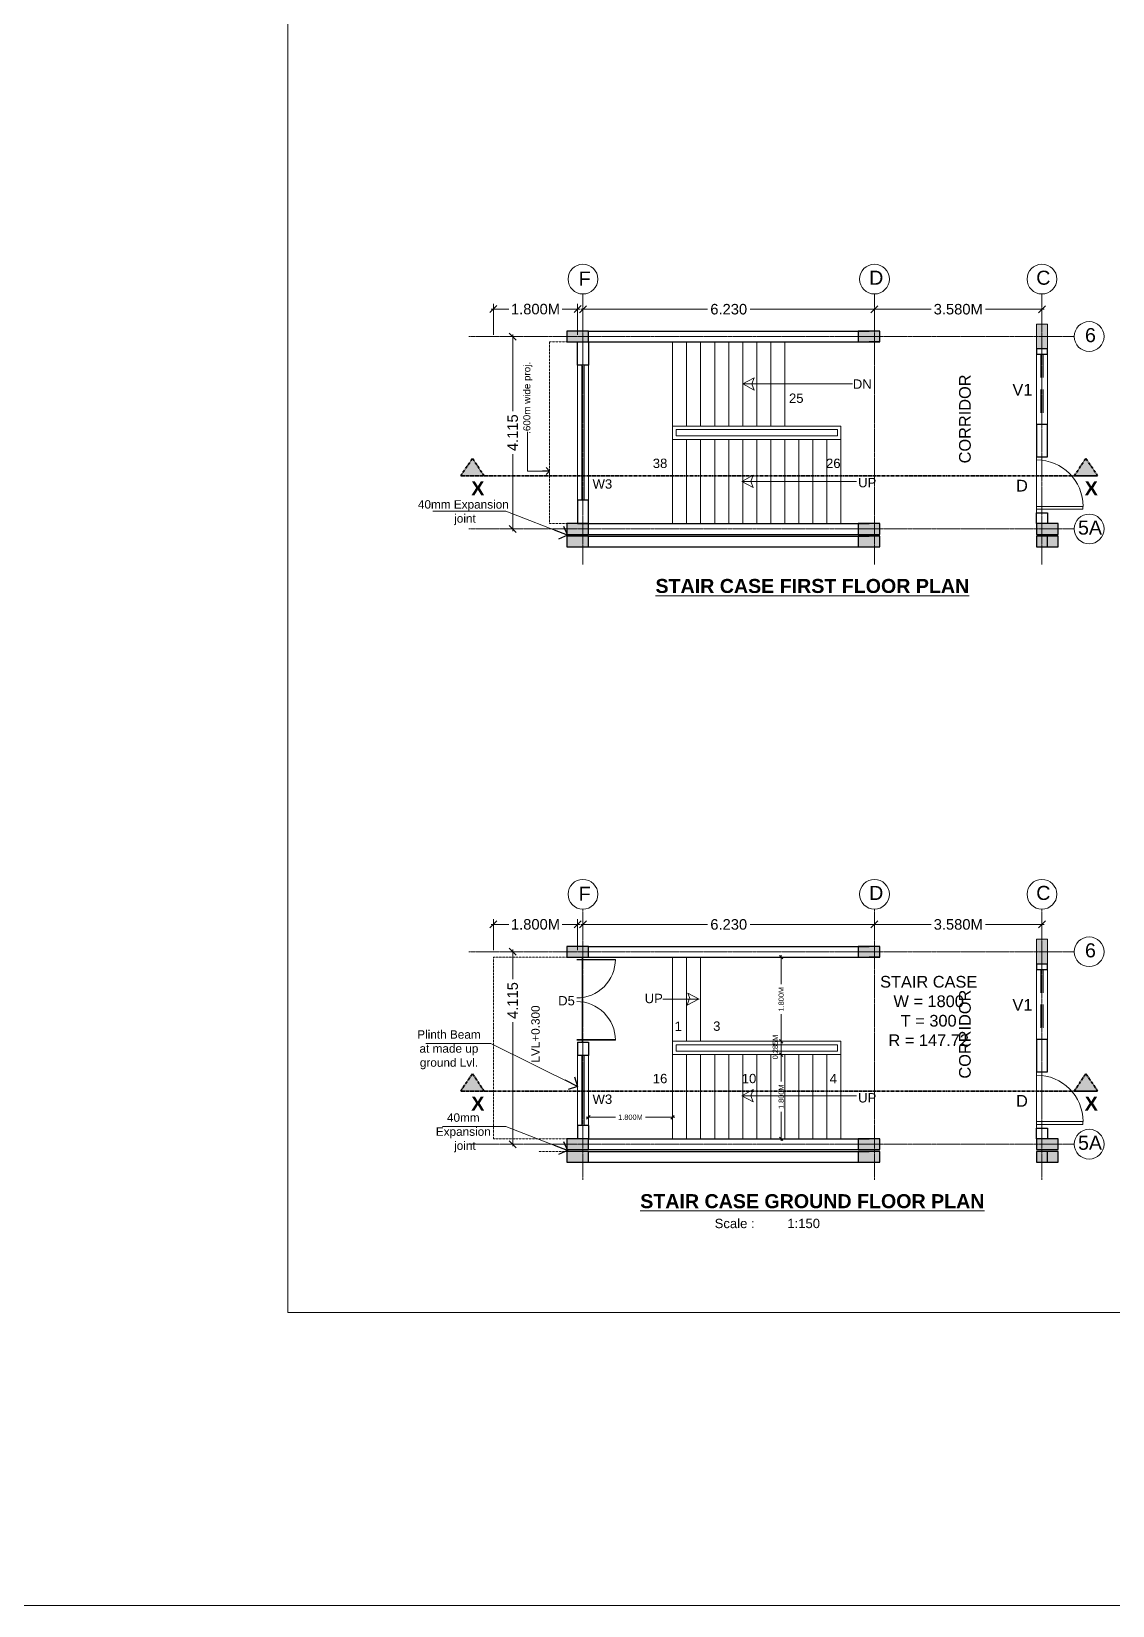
# Model space of a CAD drawing. Header units: metres. Extents: x 1545540 to 2027037, y 435419 to 693806.
# Drawn here: x 1632592 to 1655697, y 435419 to 469073 of the extents above; entities that cross this region are included whole.
import ezdxf

# ---------------------------------------------------------------- set-up
doc = ezdxf.new("R2010")
doc.units = ezdxf.units.M
doc.header["$LTSCALE"] = 1000
doc.header["$PDMODE"] = 35
doc.linetypes.add('CENTER', pattern=[2, 1.25, -0.25, 0.25, -0.25])
doc.linetypes.add('DASHED', pattern=[0.75, 0.5, -0.25])
doc.layers.get('Defpoints').update_dxf_attribs({"lineweight": 18})
for name, color, linetype, lineweight in [('- WALL', 7, 'Continuous', 30), ('Col-Hatch', 9, 'Continuous', 13), ('coloum hatch', 254, 'Continuous', 9), ('Column', 252, 'Continuous', 30), ('Dim', 6, 'Continuous', 15), ('dimension', 6, 'Continuous', 13), ('Door', 54, 'Continuous', 13), ('grid', 21, 'CENTER', 15), ('gride dimen', 3, 'Continuous', 13), ('Hidden', 1, 'DASHED', 18), ('Section Line', 135, 'CENTER', 35), ('Stair', 2, 'Continuous', 15), ('Text-1', 240, 'Continuous', 15), ('Ventilator', 6, 'DASHED', 18), ('Wall', 7, 'Continuous', 30), ('Window', 150, 'Continuous', 15), ('Window-Wall', 7, 'Continuous', 18)]:
    doc.layers.add(name, color=color, linetype=linetype, lineweight=lineweight)
doc.styles.add('dim-stylus bt', font='arial.ttf')
doc.styles.add('L120', font='simplex.shx', dxfattribs={"height": 1})
doc.styles.add('style1', font='')
doc.styles.get('style1').set_extended_font_data('Century Gothic')
doc.dimstyles.new('1      100 (big)', dxfattribs={"dimscale": 75, "dimtxt": 5, "dimasz": 3.5, "dimexe": 1.5, "dimexo": 2, "dimgap": 1, "dimtad": 0, "dimdec": 3, "dimlfac": 0.001, "dimzin": 0, "dimdsep": 46, "dimtxsty": 'dim-stylus bt', "dimblk": 'OBLIQUE', "dimcen": 0, "dimdle": 0.6, "dimclrd": 256, "dimclre": 7, "dimclrt": 256, "dimadec": 0, "dimazin": 0, "dimtfac": 0.7, "dimtdec": 3, "dimtofl": 0, "dimtmove": 1, "dimatfit": 3, "dimldrblk": 'OPEN90', "dimfxl": 0, "dimtolj": 1, "dimtzin": 0, "dimlwd": 15, "dimlwe": 15, "dimarcsym": 0})

# ---------------------------------------------------------------- blocks, each defined once
blk = doc.blocks.new('CC')
at = {"layer": 'Col-Hatch', "ltscale": 0.05}
blk.add_hatch(color=256, dxfattribs=at).paths.add_polyline_path([(4078.606, 341.328), (4078.606, 341.098), (4079.066, 341.098), (4079.066, 341.328)])
at = {"layer": 'Column'}
blk.add_lwpolyline([(4078.606, 341.328), (4079.066, 341.328), (4079.066, 341.098), (4078.606, 341.098)], close=True, dxfattribs=at)
blk = doc.blocks.new('DFG')
at = {"layer": 'Col-Hatch', "ltscale": 0.05}
blk.add_hatch(color=256, dxfattribs=at).paths.add_polyline_path([(3557.561, -332.074), (3557.561, -332.304), (3557.031, -332.304), (3557.031, -332.074)])
blk.add_lwpolyline([(3557.561, -332.074), (3557.561, -332.304), (3557.031, -332.304), (3557.031, -332.074), (3557.561, -332.074)], dxfattribs=at)
blk = doc.blocks.new('_Oblique')
at = {"color": 0, "linetype": 'ByBlock', "lineweight": -2}
blk.add_line((-0.5, -0.5), (0.5, 0.5), dxfattribs=at)
blk = doc.blocks.new('*D51')
at = {"layer": 'Defpoints', "color": 0, "ltscale": 0.05, "transparency": 16777216}
for p in [(1644264, 449982), (1642464, 449282), (1644264, 449282)]:
    blk.add_point(p, dxfattribs=at)
at = {"layer": 'gride dimen', "lineweight": 15, "ltscale": 0.05, "transparency": 16777216}
for p, q in [((1642419, 449982), (1642794, 449982)), ((1644309, 449982), (1643934, 449982))]:
    blk.add_line(p, q, dxfattribs=at)
at = {"layer": 'gride dimen', "color": 7, "lineweight": 15, "ltscale": 0.05, "transparency": 16777216}
for p, q in [((1642464, 449432), (1642464, 450094)), ((1644264, 449432), (1644264, 450094))]:
    blk.add_line(p, q, dxfattribs=at)
at = {"layer": 'gride dimen', "lineweight": 15, "ltscale": 0.05, "transparency": 16777216, "xscale": 150, "yscale": 150, "zscale": 150, "rotation": 180}
blk.add_blockref('_Oblique', (1642464, 449982), dxfattribs=at)
at = {"layer": 'gride dimen', "lineweight": 15, "ltscale": 0.05, "transparency": 16777216, "xscale": 150, "yscale": 150, "zscale": 150}
blk.add_blockref('_Oblique', (1644264, 449982), dxfattribs=at)
at = {"layer": 'gride dimen', "ltscale": 0.05, "transparency": 16777216, "insert": (1643364, 449982), "char_height": 225, "attachment_point": 5, "style": 'dim-stylus bt'}
blk.add_mtext('\\A1;1.800M', dxfattribs=at)
blk = doc.blocks.new('_Open90')
at = {"color": 0, "linetype": 'ByBlock', "lineweight": -2}
for p, q in [((0, 0), (-1, 0)), ((-0.5, 0.5), (0, 0)), ((0, 0), (-0.5, -0.5))]:
    blk.add_line(p, q, dxfattribs=at)
blk = doc.blocks.new('D1')
at = {"layer": 'Door', "ltscale": 0.05}
blk.add_line((1615726, 654826), (1615726, 656026), dxfattribs=at)
blk.add_lwpolyline([(1615726, 654904), (1614735, 654904), (1614735, 654964), (1615726, 654964), (1615726, 654904)], dxfattribs=at)
blk.add_arc((1615726, 654964), 992, 90, 180, dxfattribs=at)
blk = doc.blocks.new('*D52')
at = {"layer": 'Defpoints', "color": 0, "ltscale": 0.05, "transparency": 16777216}
for p in [(1644379, 449980), (1644379, 449980), (1650609, 449980)]:
    blk.add_point(p, dxfattribs=at)
at = {"layer": 'gride dimen', "lineweight": 15, "ltscale": 0.05, "transparency": 16777216}
for p, q in [((1644334, 449980), (1647039, 449980)), ((1650654, 449980), (1647949, 449980))]:
    blk.add_line(p, q, dxfattribs=at)
at = {"layer": 'gride dimen', "color": 7, "lineweight": 15, "ltscale": 0.05, "transparency": 16777216}
for p, q in [((1644379, 450130), (1644379, 450093)), ((1650609, 450130), (1650609, 450093))]:
    blk.add_line(p, q, dxfattribs=at)
at = {"layer": 'gride dimen', "lineweight": 15, "ltscale": 0.05, "transparency": 16777216, "xscale": 150, "yscale": 150, "zscale": 150, "rotation": 180}
blk.add_blockref('_Oblique', (1644379, 449980), dxfattribs=at)
at = {"layer": 'gride dimen', "lineweight": 15, "ltscale": 0.05, "transparency": 16777216, "xscale": 150, "yscale": 150, "zscale": 150}
blk.add_blockref('_Oblique', (1650609, 449980), dxfattribs=at)
at = {"layer": 'gride dimen', "ltscale": 0.05, "transparency": 16777216, "insert": (1647494, 449980), "char_height": 225, "attachment_point": 5, "style": 'dim-stylus bt'}
blk.add_mtext('\\A1;6.230 ', dxfattribs=at)
blk = doc.blocks.new('*D53')
at = {"layer": 'Defpoints', "color": 0, "ltscale": 0.05, "transparency": 16777216}
for p in [(1642877, 449397), (1642877, 445282), (1642877, 445282)]:
    blk.add_point(p, dxfattribs=at)
at = {"layer": 'gride dimen', "color": 7, "lineweight": 15, "ltscale": 0.05, "transparency": 16777216}
for p, q in [((1642727, 449397), (1642765, 449397)), ((1642727, 445282), (1642765, 445282))]:
    blk.add_line(p, q, dxfattribs=at)
at = {"layer": 'gride dimen', "lineweight": 15, "ltscale": 0.05, "transparency": 16777216}
for p, q in [((1642877, 449442), (1642877, 448814)), ((1642877, 445237), (1642877, 447894))]:
    blk.add_line(p, q, dxfattribs=at)
at = {"layer": 'gride dimen', "lineweight": 15, "ltscale": 0.05, "transparency": 16777216, "xscale": 150, "yscale": 150, "zscale": 150}
for p, rotation in [((1642877, 449397), 90), ((1642877, 445282), 270)]:
    blk.add_blockref('_Oblique', p, dxfattribs=dict(at, rotation=rotation))
at = {"layer": 'gride dimen', "ltscale": 0.05, "transparency": 16777216, "insert": (1642877, 448354), "char_height": 225, "attachment_point": 5, "rotation": 90, "style": 'dim-stylus bt'}
blk.add_mtext('\\A1;4.115 ', dxfattribs=at)
blk = doc.blocks.new('*D54')
at = {"layer": 'Defpoints', "color": 0, "ltscale": 0.05, "transparency": 16777216}
for p in [(1650609, 449980), (1654189, 449980), (1654189, 449980)]:
    blk.add_point(p, dxfattribs=at)
at = {"layer": 'gride dimen', "lineweight": 15, "ltscale": 0.05, "transparency": 16777216}
for p, q in [((1650564, 449980), (1651818, 449980)), ((1654234, 449980), (1652980, 449980))]:
    blk.add_line(p, q, dxfattribs=at)
at = {"layer": 'gride dimen', "color": 7, "lineweight": 15, "ltscale": 0.05, "transparency": 16777216}
for p, q in [((1650609, 450130), (1650609, 450093)), ((1654189, 450130), (1654189, 450093))]:
    blk.add_line(p, q, dxfattribs=at)
at = {"layer": 'gride dimen', "lineweight": 15, "ltscale": 0.05, "transparency": 16777216, "xscale": 150, "yscale": 150, "zscale": 150, "rotation": 180}
blk.add_blockref('_Oblique', (1650609, 449980), dxfattribs=at)
at = {"layer": 'gride dimen', "lineweight": 15, "ltscale": 0.05, "transparency": 16777216, "xscale": 150, "yscale": 150, "zscale": 150}
blk.add_blockref('_Oblique', (1654189, 449980), dxfattribs=at)
at = {"layer": 'gride dimen', "ltscale": 0.05, "transparency": 16777216, "insert": (1652399, 449980), "char_height": 225, "attachment_point": 5, "style": 'dim-stylus bt'}
blk.add_mtext('\\A1;3.580M', dxfattribs=at)
blk = doc.blocks.new('*D55')
at = {"layer": 'Defpoints', "color": 0, "ltscale": 0.05, "transparency": 16777216}
for p in [(1644264, 463136), (1642464, 462436), (1644264, 462436)]:
    blk.add_point(p, dxfattribs=at)
at = {"layer": 'gride dimen', "lineweight": 15, "ltscale": 0.05, "transparency": 16777216}
for p, q in [((1642419, 463136), (1642794, 463136)), ((1644309, 463136), (1643934, 463136))]:
    blk.add_line(p, q, dxfattribs=at)
at = {"layer": 'gride dimen', "color": 7, "lineweight": 15, "ltscale": 0.05, "transparency": 16777216}
for p, q in [((1642464, 462586), (1642464, 463248)), ((1644264, 462586), (1644264, 463248))]:
    blk.add_line(p, q, dxfattribs=at)
at = {"layer": 'gride dimen', "lineweight": 15, "ltscale": 0.05, "transparency": 16777216, "xscale": 150, "yscale": 150, "zscale": 150, "rotation": 180}
blk.add_blockref('_Oblique', (1642464, 463136), dxfattribs=at)
at = {"layer": 'gride dimen', "lineweight": 15, "ltscale": 0.05, "transparency": 16777216, "xscale": 150, "yscale": 150, "zscale": 150}
blk.add_blockref('_Oblique', (1644264, 463136), dxfattribs=at)
at = {"layer": 'gride dimen', "ltscale": 0.05, "transparency": 16777216, "insert": (1643364, 463136), "char_height": 225, "attachment_point": 5, "style": 'dim-stylus bt'}
blk.add_mtext('\\A1;1.800M', dxfattribs=at)
blk = doc.blocks.new('*D56')
at = {"layer": 'Defpoints', "color": 0, "ltscale": 0.05, "transparency": 16777216}
for p in [(1644379, 463134), (1644379, 463134), (1650609, 463134)]:
    blk.add_point(p, dxfattribs=at)
at = {"layer": 'gride dimen', "lineweight": 15, "ltscale": 0.05, "transparency": 16777216}
for p, q in [((1644334, 463134), (1647039, 463134)), ((1650654, 463134), (1647949, 463134))]:
    blk.add_line(p, q, dxfattribs=at)
at = {"layer": 'gride dimen', "color": 7, "lineweight": 15, "ltscale": 0.05, "transparency": 16777216}
for p, q in [((1644379, 463284), (1644379, 463247)), ((1650609, 463284), (1650609, 463247))]:
    blk.add_line(p, q, dxfattribs=at)
at = {"layer": 'gride dimen', "lineweight": 15, "ltscale": 0.05, "transparency": 16777216, "xscale": 150, "yscale": 150, "zscale": 150, "rotation": 180}
blk.add_blockref('_Oblique', (1644379, 463134), dxfattribs=at)
at = {"layer": 'gride dimen', "lineweight": 15, "ltscale": 0.05, "transparency": 16777216, "xscale": 150, "yscale": 150, "zscale": 150}
blk.add_blockref('_Oblique', (1650609, 463134), dxfattribs=at)
at = {"layer": 'gride dimen', "ltscale": 0.05, "transparency": 16777216, "insert": (1647494, 463134), "char_height": 225, "attachment_point": 5, "style": 'dim-stylus bt'}
blk.add_mtext('\\A1;6.230 ', dxfattribs=at)
blk = doc.blocks.new('*D57')
at = {"layer": 'Defpoints', "color": 0, "ltscale": 0.05, "transparency": 16777216}
for p in [(1642877, 462551), (1642877, 458436), (1642877, 458436)]:
    blk.add_point(p, dxfattribs=at)
at = {"layer": 'gride dimen', "color": 7, "lineweight": 15, "ltscale": 0.05, "transparency": 16777216}
for p, q in [((1642727, 462551), (1642765, 462551)), ((1642727, 458436), (1642765, 458436))]:
    blk.add_line(p, q, dxfattribs=at)
at = {"layer": 'gride dimen', "lineweight": 15, "ltscale": 0.05, "transparency": 16777216}
for p, q in [((1642877, 462596), (1642877, 460954)), ((1642877, 458391), (1642877, 460034))]:
    blk.add_line(p, q, dxfattribs=at)
at = {"layer": 'gride dimen', "lineweight": 15, "ltscale": 0.05, "transparency": 16777216, "xscale": 150, "yscale": 150, "zscale": 150}
for p, rotation in [((1642877, 462551), 90), ((1642877, 458436), 270)]:
    blk.add_blockref('_Oblique', p, dxfattribs=dict(at, rotation=rotation))
at = {"layer": 'gride dimen', "ltscale": 0.05, "transparency": 16777216, "insert": (1642877, 460494), "char_height": 225, "attachment_point": 5, "rotation": 90, "style": 'dim-stylus bt'}
blk.add_mtext('\\A1;4.115 ', dxfattribs=at)
blk = doc.blocks.new('*D58')
at = {"layer": 'Defpoints', "color": 0, "ltscale": 0.05, "transparency": 16777216}
for p in [(1650609, 463134), (1654189, 463134), (1654189, 463134)]:
    blk.add_point(p, dxfattribs=at)
at = {"layer": 'gride dimen', "lineweight": 15, "ltscale": 0.05, "transparency": 16777216}
for p, q in [((1650564, 463134), (1651818, 463134)), ((1654234, 463134), (1652980, 463134))]:
    blk.add_line(p, q, dxfattribs=at)
at = {"layer": 'gride dimen', "color": 7, "lineweight": 15, "ltscale": 0.05, "transparency": 16777216}
for p, q in [((1650609, 463284), (1650609, 463247)), ((1654189, 463284), (1654189, 463247))]:
    blk.add_line(p, q, dxfattribs=at)
at = {"layer": 'gride dimen', "lineweight": 15, "ltscale": 0.05, "transparency": 16777216, "xscale": 150, "yscale": 150, "zscale": 150, "rotation": 180}
blk.add_blockref('_Oblique', (1650609, 463134), dxfattribs=at)
at = {"layer": 'gride dimen', "lineweight": 15, "ltscale": 0.05, "transparency": 16777216, "xscale": 150, "yscale": 150, "zscale": 150}
blk.add_blockref('_Oblique', (1654189, 463134), dxfattribs=at)
at = {"layer": 'gride dimen', "ltscale": 0.05, "transparency": 16777216, "insert": (1652399, 463134), "char_height": 225, "attachment_point": 5, "style": 'dim-stylus bt'}
blk.add_mtext('\\A1;3.580M', dxfattribs=at)
blk = doc.blocks.new('*D79')
at = {"layer": 'Defpoints', "color": 0, "ltscale": 0.05, "transparency": 16777216}
for p in [(1644494, 445858), (1646294, 445858), (1646294, 445858)]:
    blk.add_point(p, dxfattribs=at)
at = {"layer": 'gride dimen', "color": 7, "lineweight": 15, "ltscale": 0.05, "transparency": 16777216}
for p, q in [((1644494, 446008), (1644494, 445971)), ((1646294, 446008), (1646294, 445971))]:
    blk.add_line(p, q, dxfattribs=at)
at = {"layer": 'gride dimen', "lineweight": 15, "ltscale": 0.05, "transparency": 16777216}
for p, q in [((1644449, 445858), (1645071, 445858)), ((1646339, 445858), (1645716, 445858))]:
    blk.add_line(p, q, dxfattribs=at)
at = {"layer": 'gride dimen', "lineweight": 15, "ltscale": 0.05, "transparency": 16777216, "xscale": 75, "yscale": 75, "zscale": 75, "rotation": 180}
blk.add_blockref('_Oblique', (1644494, 445858), dxfattribs=at)
at = {"layer": 'gride dimen', "lineweight": 15, "ltscale": 0.05, "transparency": 16777216, "xscale": 75, "yscale": 75, "zscale": 75}
blk.add_blockref('_Oblique', (1646294, 445858), dxfattribs=at)
at = {"layer": 'gride dimen', "ltscale": 0.05, "transparency": 16777216, "insert": (1645394, 445858), "char_height": 112.5, "attachment_point": 5, "style": 'dim-stylus bt'}
blk.add_mtext('\\A1;1.800M', dxfattribs=at)
blk = doc.blocks.new('*D80')
at = {"layer": 'Defpoints', "color": 0, "ltscale": 0.05, "transparency": 16777216}
for p in [(1648616, 449282), (1648616, 449282), (1648616, 447482)]:
    blk.add_point(p, dxfattribs=at)
at = {"layer": 'gride dimen', "lineweight": 15, "ltscale": 0.05, "transparency": 16777216}
for p, q in [((1648616, 449327), (1648616, 448705)), ((1648616, 447437), (1648616, 448060))]:
    blk.add_line(p, q, dxfattribs=at)
at = {"layer": 'gride dimen', "color": 7, "lineweight": 15, "ltscale": 0.05, "transparency": 16777216}
for p, q in [((1648466, 449282), (1648504, 449282)), ((1648766, 447482), (1648729, 447482))]:
    blk.add_line(p, q, dxfattribs=at)
at = {"layer": 'gride dimen', "lineweight": 15, "ltscale": 0.05, "transparency": 16777216, "xscale": 75, "yscale": 75, "zscale": 75}
for p, rotation in [((1648616, 449282), 90), ((1648616, 447482), 270)]:
    blk.add_blockref('_Oblique', p, dxfattribs=dict(at, rotation=rotation))
at = {"layer": 'gride dimen', "ltscale": 0.05, "transparency": 16777216, "insert": (1648616, 448382), "char_height": 112.5, "attachment_point": 5, "rotation": 90, "style": 'dim-stylus bt'}
blk.add_mtext('\\A1;1.800M', dxfattribs=at)
blk = doc.blocks.new('*D81')
at = {"layer": 'Defpoints', "color": 0, "ltscale": 0.05, "transparency": 16777216}
for p in [(1648616, 447482), (1648616, 447197), (1648616, 447197)]:
    blk.add_point(p, dxfattribs=at)
at = {"layer": 'gride dimen', "lineweight": 15, "ltscale": 0.05, "transparency": 16777216}
blk.add_line((1648616, 447527), (1648616, 447152), dxfattribs=at)
at = {"layer": 'gride dimen', "color": 7, "lineweight": 15, "ltscale": 0.05, "transparency": 16777216}
for p, q in [((1648766, 447482), (1648729, 447482)), ((1648466, 447197), (1648504, 447197))]:
    blk.add_line(p, q, dxfattribs=at)
at = {"layer": 'gride dimen', "lineweight": 15, "ltscale": 0.05, "transparency": 16777216, "xscale": 75, "yscale": 75, "zscale": 75}
for p, rotation in [((1648616, 447482), 90), ((1648616, 447197), 270)]:
    blk.add_blockref('_Oblique', p, dxfattribs=dict(at, rotation=rotation))
at = {"layer": 'gride dimen', "ltscale": 0.05, "transparency": 16777216, "insert": (1648489, 447360), "char_height": 112.5, "attachment_point": 5, "rotation": 90, "style": 'dim-stylus bt'}
blk.add_mtext('\\A1;0.285M', dxfattribs=at)
blk = doc.blocks.new('*D82')
at = {"layer": 'Defpoints', "color": 0, "ltscale": 0.05, "transparency": 16777216}
for p in [(1648616, 447197), (1648616, 445397), (1648616, 445397)]:
    blk.add_point(p, dxfattribs=at)
at = {"layer": 'gride dimen', "color": 7, "lineweight": 15, "ltscale": 0.05, "transparency": 16777216}
for p, q in [((1648466, 447197), (1648504, 447197)), ((1648466, 445397), (1648504, 445397))]:
    blk.add_line(p, q, dxfattribs=at)
at = {"layer": 'gride dimen', "lineweight": 15, "ltscale": 0.05, "transparency": 16777216}
for p, q in [((1648616, 447242), (1648616, 446620)), ((1648616, 445352), (1648616, 445975))]:
    blk.add_line(p, q, dxfattribs=at)
at = {"layer": 'gride dimen', "lineweight": 15, "ltscale": 0.05, "transparency": 16777216, "xscale": 75, "yscale": 75, "zscale": 75}
for p, rotation in [((1648616, 447197), 90), ((1648616, 445397), 270)]:
    blk.add_blockref('_Oblique', p, dxfattribs=dict(at, rotation=rotation))
at = {"layer": 'gride dimen', "ltscale": 0.05, "transparency": 16777216, "insert": (1648616, 446297), "char_height": 112.5, "attachment_point": 5, "rotation": 90, "style": 'dim-stylus bt'}
blk.add_mtext('\\A1;1.800M', dxfattribs=at)

msp = doc.modelspace()

# ---------------------------------------------------------------- hatches: boundary and pattern name
at = {"layer": 'Col-Hatch', "ltscale": 0.05}
for points in [[(1644494.0311, 462666.2658), (1644494.0311, 462436.2658), (1644034.0311, 462436.2658), (1644034.0311, 462666.2658)], [(1650724.0311, 462666.2658), (1650724.0311, 462436.2658), (1650264.0311, 462436.2658), (1650264.0311, 462666.2658)], [(1644494.0311, 458551.2658), (1644494.0311, 458321.2658), (1644034.0311, 458321.2658), (1644034.0311, 458551.2658)], [(1650724.0311, 458551.2658), (1650724.0311, 458321.2658), (1650264.0311, 458321.2658), (1650264.0311, 458551.2658)], [(1644494.0311, 449512.3436), (1644494.0311, 449282.3436), (1644034.0311, 449282.3436), (1644034.0311, 449512.3436)], [(1650724.0311, 449512.3436), (1650724.0311, 449282.3436), (1650264.0311, 449282.3436), (1650264.0311, 449512.3436)], [(1644494.0311, 445397.3436), (1644494.0311, 445167.3436), (1644034.0311, 445167.3436), (1644034.0311, 445397.3436)], [(1650724.0311, 445397.3436), (1650724.0311, 445167.3436), (1650264.0311, 445167.3436), (1650264.0311, 445397.3436)]]:
    msp.add_hatch(color=256, dxfattribs=at).paths.add_polyline_path(points)
at = {"layer": 'Section Line', "ltscale": 0.05}
for points in [[(1642016.7539, 459943.2608), (1641766.6878, 459573.3327), (1642266.82, 459573.3327)], [(1655128.026, 459943.2608), (1654877.9599, 459573.3327), (1655378.0921, 459573.3327)], [(1642016.7539, 446789.3386), (1641766.6878, 446419.4104), (1642266.82, 446419.4104)], [(1655128.026, 446789.3386), (1654877.9599, 446419.4104), (1655378.0921, 446419.4104)]]:
    msp.add_hatch(color=256, dxfattribs=at).paths.add_polyline_path(points)

# ---------------------------------------------------------------- linework, layer by layer
at = {"layer": '- WALL'}
for p, q in [((1644494.0311, 462666.2658), (1650494.0311, 462666.2658)), ((1644494.0311, 462436.2658), (1650494.0311, 462436.2658)), ((1650724.0311, 462436.2658), (1650494.0311, 462436.2658)), ((1650724.0311, 462436.2658), (1650724.0311, 462666.2658)), ((1644494.0311, 458551.2658), (1650494.0311, 458551.2658)), ((1644494.0311, 458321.2658), (1650494.0311, 458321.2658)), ((1644494.0311, 458281.2658), (1650494.0311, 458281.2658)), ((1644494.0311, 458281.2658), (1650494.0311, 458281.2658)), ((1644494.0311, 458051.2658), (1650494.0311, 458051.2658)), ((1644494.0311, 458051.2658), (1650494.0311, 458051.2658)), ((1654304.0311, 458051.2658), (1654304.0311, 458281.2658)), ((1654304.0311, 458051.2658), (1654304.0311, 458281.2658)), ((1644494.0311, 449512.3436), (1650494.0311, 449512.3436)), ((1650724.0311, 449282.3436), (1650724.0311, 449512.3436)), ((1644494.0311, 449282.3436), (1650494.0311, 449282.3436)), ((1650724.0311, 449282.3436), (1650494.0311, 449282.3436)), ((1644264.0311, 447462.3436), (1644264.0311, 447179.8436)), ((1644264.0311, 447462.3436), (1644494.0311, 447462.3436)), ((1644494.0311, 447462.3436), (1644494.0311, 447179.8436)), ((1644494.0311, 447179.8436), (1644264.0311, 447179.8436)), ((1644264.0311, 445679.8436), (1644264.0311, 445397.3436)), ((1644494.0311, 445679.8436), (1644264.0311, 445679.8436)), ((1644494.0311, 445679.8436), (1644494.0311, 445397.3436)), ((1644494.0311, 445397.3436), (1650494.0311, 445397.3436)), ((1644494.0311, 445167.3436), (1650494.0311, 445167.3436)), ((1644494.0311, 445127.3436), (1650494.0311, 445127.3436)), ((1644494.0311, 445127.3436), (1650494.0311, 445127.3436)), ((1654304.0311, 444897.3436), (1654304.0311, 445127.3436)), ((1654304.0311, 444897.3436), (1654304.0311, 445127.3436)), ((1644494.0311, 444897.3436), (1650494.0311, 444897.3436)), ((1644494.0311, 444897.3436), (1650494.0311, 444897.3436))]:
    msp.add_line(p, q, dxfattribs=at)
for points in [[(1644494.0311, 461938.7658), (1644264.0311, 461938.7658), (1644264.0311, 462436.2658), (1644494.0311, 462436.2658)], [(1654074.0309, 462171.2657), (1654304.0311, 462171.2657), (1654304.0311, 462286.2658), (1654074.0309, 462286.2658)], [(1654304.0311, 460671.2657), (1654074.0311, 460671.2657), (1654074.0311, 459981.2656), (1654304.0311, 459981.2656)], [(1644494.0311, 459048.7658), (1644264.0311, 459048.7658), (1644264.0311, 458551.2658), (1644494.0311, 458551.2658)], [(1654074.031, 458781.2657), (1654304.031, 458781.2657), (1654304.031, 458551.2657), (1654074.031, 458551.2657)], [(1654074.0309, 449017.3435), (1654304.0311, 449017.3435), (1654304.0311, 449132.3436), (1654074.0309, 449132.3436)], [(1654304.0311, 447517.3435), (1654074.0311, 447517.3435), (1654074.0311, 446827.3434), (1654304.0311, 446827.3434)], [(1654074.031, 445627.3435), (1654304.031, 445627.3435), (1654304.031, 445397.3435), (1654074.031, 445397.3435)]]:
    msp.add_lwpolyline(points, close=True, dxfattribs=at)
at = {"layer": 'Column'}
for points in [[(1644494.0311, 462666.2658), (1644034.0311, 462666.2658), (1644034.0311, 462436.2658), (1644494.0311, 462436.2658)], [(1650724.0311, 462666.2658), (1650264.0311, 462666.2658), (1650264.0311, 462436.2658), (1650724.0311, 462436.2658)], [(1644494.0311, 458551.2658), (1644034.0311, 458551.2658), (1644034.0311, 458321.2658), (1644494.0311, 458321.2658)], [(1650724.0311, 458551.2658), (1650264.0311, 458551.2658), (1650264.0311, 458321.2658), (1650724.0311, 458321.2658)], [(1644494.0311, 449512.3436), (1644034.0311, 449512.3436), (1644034.0311, 449282.3436), (1644494.0311, 449282.3436)], [(1650724.0311, 449512.3436), (1650264.0311, 449512.3436), (1650264.0311, 449282.3436), (1650724.0311, 449282.3436)], [(1644494.0311, 445397.3436), (1644034.0311, 445397.3436), (1644034.0311, 445167.3436), (1644494.0311, 445167.3436)], [(1650724.0311, 445397.3436), (1650264.0311, 445397.3436), (1650264.0311, 445167.3436), (1650724.0311, 445167.3436)]]:
    msp.add_lwpolyline(points, close=True, dxfattribs=at)
at = {"layer": 'Defpoints', "ltscale": 50}
msp.add_line((2027037.0061, 435418.7361), (1545539.6716, 435418.7361), dxfattribs=at)
msp.add_lwpolyline([(1638071.615, 486873.9158), (1675643.3588, 486873.9158), (1675643.3588, 441684.911), (1638071.615, 441684.911)], close=True, dxfattribs=at)
at = {"layer": 'Dim'}
for p, q in [((1647193.4017, 461536.2658), (1647193.6067, 461536.2658)), ((1647793.6067, 461536.2658), (1648034.7637, 461667.209)), ((1647793.6067, 461536.2658), (1650141.8567, 461536.2658)), ((1647793.6067, 461536.2658), (1648034.7637, 461405.3226)), ((1648034.7637, 461667.209), (1647988.8221, 461536.2658)), ((1648034.7637, 461405.3226), (1647988.8221, 461536.2658)), ((1647793.6067, 459451.2658), (1650221.7997, 459451.2658)), ((1646863.2938, 448382.3436), (1646089.2506, 448382.3436)), ((1646845.2938, 448382.3436), (1646604.1368, 448251.4004)), ((1646604.1368, 448251.4004), (1646650.0784, 448382.3436)), ((1646863.2938, 448382.3436), (1646622.1368, 448513.2868)), ((1646622.1368, 448513.2868), (1646668.0784, 448382.3436)), ((1647793.6067, 446317.5657), (1650221.7997, 446317.5657))]:
    msp.add_line(p, q, dxfattribs=at)
for points in [[(1647969.2359, 459452.8809), (1648015.1775, 459583.8241), (1647774.0204, 459452.8809), (1648015.1775, 459321.9377)], [(1647969.2359, 446319.1808), (1648015.1775, 446450.124), (1647774.0204, 446319.1808), (1648015.1775, 446188.2376)]]:
    msp.add_lwpolyline(points, close=True, dxfattribs=at)
at = {"layer": 'Door'}
for p, q in [((1644246.4557, 449233.4271), (1645071.4557, 449233.4271)), ((1644246.4557, 449220.7869), (1645071.4557, 449220.7869)), ((1644246.4557, 447519.9298), (1645071.4557, 447519.9298)), ((1644246.4557, 447507.2896), (1645071.4557, 447507.2896))]:
    msp.add_line(p, q, dxfattribs=at)
at = {"layer": 'Door', "ltscale": 20}
for p, q in [((1644361.4557, 448370.3584), (1644361.4557, 449270.3584)), ((1644361.4557, 447470.3584), (1644361.4557, 448370.3584))]:
    msp.add_line(p, q, dxfattribs=at)
at = {"layer": 'Door'}
msp.add_ellipse((1644246.4557, 449233.4271), major_axis=(-583.3631, -583.3631), ratio=1, start_param=0.7853981634, end_param=2.3561944902, dxfattribs=at)
at = {"layer": 'Door', "extrusion": (0, 0, -1)}
msp.add_ellipse((1644246.4557, 447507.2896), major_axis=(-583.3631, 583.3631), ratio=1, start_param=0.7853981634, end_param=2.3561944902, dxfattribs=at)
at = {"layer": 'grid', "ltscale": 0.01}
for p, q in [((1644379.0307, 463460.4721), (1644379.0307, 457673.8239)), ((1650609.0311, 463460.4721), (1650609.0311, 457673.8239)), ((1654189.0311, 463460.4721), (1654189.0311, 457673.8239)), ((1641938.6376, 462551.2658), (1654878.9162, 462551.2658)), ((1641938.6376, 458436.2658), (1654878.9162, 458436.2658)), ((1644379.0307, 450306.5499), (1644379.0307, 444519.9017)), ((1650609.0311, 450306.5499), (1650609.0311, 444519.9017)), ((1654189.0311, 450306.5499), (1654189.0311, 444519.9017)), ((1641938.6376, 449397.3436), (1654878.9162, 449397.3436)), ((1641938.6376, 445282.3436), (1654878.9162, 445282.3436))]:
    msp.add_line(p, q, dxfattribs=at)
at = {"layer": 'gride dimen', "ltscale": 0.05}
for centre in [(1644379.0307, 463778.5793), (1650609.0311, 463778.5793), (1654189.0311, 463778.5793), (1655197.0233, 462551.2658), (1655197.0233, 458436.2658), (1644379.0307, 450624.6571), (1650609.0311, 450624.6571), (1654189.0311, 450624.6571), (1655197.0233, 449397.3436), (1655197.0233, 445282.3436)]:
    msp.add_circle(centre, 318.1072, dxfattribs=at)
at = {"layer": 'Hidden', "color": 1, "ltscale": 0.005}
for p, q in [((1644264.0311, 462436.2658), (1643664.0311, 462436.2658)), ((1643664.0311, 462436.2658), (1643664.0311, 458551.2658)), ((1644264.0311, 458551.2658), (1643664.0311, 458551.2658)), ((1644264.0311, 449282.3436), (1642464.0311, 449282.3436)), ((1642464.0311, 449282.3436), (1642464.0311, 445397.3436)), ((1644264.0311, 445397.3436), (1642464.0311, 445397.3436)), ((1644264.0311, 445127.3436), (1643434.0311, 445127.3436))]:
    msp.add_line(p, q, dxfattribs=at)
at = {"layer": 'Section Line', "ltscale": 0.05}
for p, q in [((1642016.7539, 459943.2608), (1641766.6878, 459573.3327)), ((1642016.7539, 459943.2608), (1642266.82, 459573.3327)), ((1655128.026, 459943.2608), (1654877.9599, 459573.3327)), ((1655128.026, 459943.2608), (1655378.0921, 459573.3327)), ((1641766.6878, 459573.3327), (1655378.0921, 459573.3327)), ((1641766.6878, 459573.3327), (1642266.82, 459573.3327)), ((1654877.9599, 459573.3327), (1655378.0921, 459573.3327)), ((1642016.7539, 446789.3386), (1641766.6878, 446419.4104)), ((1642016.7539, 446789.3386), (1642266.82, 446419.4104)), ((1655128.026, 446789.3386), (1654877.9599, 446419.4104)), ((1655128.026, 446789.3386), (1655378.0921, 446419.4104)), ((1641766.6878, 446419.4104), (1655378.0921, 446419.4104)), ((1641766.6878, 446419.4104), (1642266.82, 446419.4104)), ((1654877.9599, 446419.4104), (1655378.0921, 446419.4104))]:
    msp.add_line(p, q, dxfattribs=at)
at = {"layer": 'Stair'}
for p, q in [((1646293.6067, 462436.2658), (1646293.6067, 458551.2658)), ((1646593.6067, 462436.2658), (1646593.6067, 460636.2658)), ((1646893.6067, 462436.2658), (1646893.6067, 460636.2658)), ((1647193.6067, 462436.2658), (1647193.6067, 460636.2658)), ((1647493.6067, 462436.2658), (1647493.6067, 460636.2658)), ((1647793.6067, 462436.2658), (1647793.6067, 460636.2658)), ((1648093.6067, 462436.2658), (1648093.6067, 460636.2658)), ((1648393.6067, 462436.2658), (1648393.6067, 460636.2658)), ((1648693.6067, 462436.2658), (1648693.6067, 460636.2658)), ((1650494.0311, 462436.2658), (1649524.0311, 462436.2658)), ((1646293.6067, 460636.2658), (1649893.6067, 460636.2658)), ((1646368.6067, 460561.2658), (1649818.6067, 460561.2658)), ((1646368.6067, 460561.2658), (1646368.6067, 460426.2658)), ((1646368.6067, 460426.2658), (1649818.6067, 460426.2658)), ((1649818.6067, 460426.2658), (1649818.6067, 460561.2658)), ((1649893.6067, 460351.2658), (1649893.6067, 460636.2658)), ((1646293.6067, 460351.2658), (1649893.6067, 460351.2658)), ((1646593.6067, 460351.2658), (1646593.6067, 458551.2658)), ((1646893.6067, 460351.2658), (1646893.6067, 458551.2658)), ((1647193.6067, 460351.2658), (1647193.6067, 458551.2658)), ((1647493.6067, 460351.2658), (1647493.6067, 458551.2658)), ((1647793.6067, 460351.2658), (1647793.6067, 458551.2658)), ((1648093.6067, 460351.2658), (1648093.6067, 458551.2658)), ((1648393.6067, 460351.2658), (1648393.6067, 458551.2658)), ((1648693.6067, 460351.2658), (1648693.6067, 458551.2658)), ((1648993.6067, 460351.2658), (1648993.6067, 458551.2658)), ((1649293.6067, 460351.2658), (1649293.6067, 458551.2658)), ((1649593.6067, 460351.2658), (1649593.6067, 458551.2658)), ((1649893.6067, 460351.2658), (1649893.6067, 458551.2658)), ((1646293.6067, 449282.3436), (1646293.6067, 445397.3436)), ((1646593.6067, 449282.3436), (1646593.6067, 447482.3436)), ((1646893.6067, 449282.3436), (1646893.6067, 447482.3436)), ((1650494.0311, 449282.3436), (1649524.0311, 449282.3436)), ((1646293.6067, 447482.3436), (1649893.6067, 447482.3436)), ((1646368.6067, 447407.3436), (1649818.6067, 447407.3436)), ((1646368.6067, 447407.3436), (1646368.6067, 447272.3436)), ((1646368.6067, 447272.3436), (1649818.6067, 447272.3436)), ((1649818.6067, 447272.3436), (1649818.6067, 447407.3436)), ((1649893.6067, 447197.3436), (1649893.6067, 447482.3436)), ((1646293.6067, 447197.3436), (1649893.6067, 447197.3436)), ((1646593.6067, 447197.3436), (1646593.6067, 445397.3436)), ((1646893.6067, 447197.3436), (1646893.6067, 445397.3436)), ((1647193.6067, 447197.3436), (1647193.6067, 445397.3436)), ((1647493.6067, 447197.3436), (1647493.6067, 445397.3436)), ((1647793.6067, 447197.3436), (1647793.6067, 445397.3436)), ((1648093.6067, 447197.3436), (1648093.6067, 445397.3436)), ((1648393.6067, 447197.3436), (1648393.6067, 445397.3436)), ((1648693.6067, 447197.3436), (1648693.6067, 445397.3436)), ((1648993.6067, 447197.3436), (1648993.6067, 445397.3436)), ((1649293.6067, 447197.3436), (1649293.6067, 445397.3436)), ((1649593.6067, 447197.3436), (1649593.6067, 445397.3436)), ((1649893.6067, 447197.3436), (1649893.6067, 445397.3436))]:
    msp.add_line(p, q, dxfattribs=at)
at = {"layer": 'Ventilator'}
for p, q in [((1654164.0309, 462171.2657), (1654164.0309, 460671.2656)), ((1654214.0309, 462171.2657), (1654214.0309, 460671.2656)), ((1654164.0309, 449017.3435), (1654164.0309, 447517.3434)), ((1654214.0309, 449017.3435), (1654214.0309, 447517.3434))]:
    msp.add_line(p, q, dxfattribs=at)
at = {"layer": 'Wall'}
for p, q in [((1654304.0309, 460671.2656), (1654074.0309, 460671.2656)), ((1654304.0309, 447517.3434), (1654074.0309, 447517.3434))]:
    msp.add_line(p, q, dxfattribs=at)
at = {"layer": 'Window', "ltscale": 0.05}
for p, q in [((1644354.0311, 461938.7658), (1644354.0311, 459048.7658)), ((1644404.0311, 459048.7658), (1644404.0311, 461938.7658)), ((1644354.0311, 447179.8436), (1644354.0311, 445679.8436)), ((1644404.0311, 445679.8436), (1644404.0311, 447179.8436))]:
    msp.add_line(p, q, dxfattribs=at)
at = {"layer": 'Window-Wall'}
for p, q in [((1654074.0309, 462171.2657), (1654074.0309, 460671.2656)), ((1654304.0309, 460671.2656), (1654304.0309, 462171.2657)), ((1644264.0311, 461938.7658), (1644264.0311, 459048.7658)), ((1644494.0311, 459048.7658), (1644494.0311, 461938.7658)), ((1654074.0309, 449017.3435), (1654074.0309, 447517.3434)), ((1654304.0309, 447517.3434), (1654304.0309, 449017.3435)), ((1644264.0311, 447179.8436), (1644264.0311, 445679.8436)), ((1644494.0311, 445679.8436), (1644494.0311, 447179.8436))]:
    msp.add_line(p, q, dxfattribs=at)

# ---------------------------------------------------------------- block references
at = {"layer": 'coloum hatch', "xscale": -999.9999998279076, "yscale": 999.9999998279076, "zscale": 999.9999998279076, "rotation": 90}
for p in [(1322000.1466, 4019847.4637), (1322000.1466, 4006693.5415)]:
    msp.add_blockref('DFG', p, dxfattribs=at)
at = {"layer": 'coloum hatch', "ltscale": 0.05, "xscale": -999.9999998279076, "yscale": 999.9999998279076, "zscale": 999.9999998279076}
for p in [(5723100.0502, 117223.157), (5729330.0502, 117223.157), (5733140.0502, 117223.157), (5733140.0502, 117223.157), (5723100.0502, 116953.157), (5729330.0502, 116953.157), (5733140.0502, 116953.157), (5733140.0502, 116953.157), (5723100.0502, 104069.2348), (5729330.0502, 104069.2348), (5733140.0502, 104069.2348), (5733140.0502, 104069.2348), (5723100.0502, 103799.2348), (5729330.0502, 103799.2348), (5733140.0502, 103799.2348), (5733140.0502, 103799.2348)]:
    msp.add_blockref('CC', p, dxfattribs=at)
at = {"layer": 'Door', "ltscale": 0.05, "xscale": -1}
for p in [(3269800.1397, -196044.5634), (3269800.1397, -209198.4857)]:
    msp.add_blockref('D1', p, dxfattribs=at)

# ---------------------------------------------------------------- texts
at = {"layer": 'gride dimen', "ltscale": 0.05, "char_height": 300, "width": 1299.406916, "attachment_point": 1, "rotation": 0.00000001, "style": 'L120'}
for s, insert in [('\\pi548.51;{\\fArial|b0|i0|c0|p34;F}', (1643739.5765, 463939.8928)), ('\\pi525.69;{\\fArial|b0|i0|c0|p34;D}', (1649969.5769, 463958.4274)), ('\\pi517.1;{\\fArial|b0|i0|c0|p34;C}', (1653549.5769, 463958.4274)), ('\\pi550.66;{\\fArial|b0|i0|c0|p34;6}', (1654557.5692, 462731.1138)), ('\\pi401.78;{\\fArial|b0|i0|c0|p34;5A}', (1654557.5692, 458616.1138)), ('\\pi548.51;{\\fArial|b0|i0|c0|p34;F}', (1643739.5765, 450785.9706)), ('\\pi525.69;{\\fArial|b0|i0|c0|p34;D}', (1649969.5769, 450804.5052)), ('\\pi517.1;{\\fArial|b0|i0|c0|p34;C}', (1653549.5769, 450804.5052)), ('\\pi550.66;{\\fArial|b0|i0|c0|p34;6}', (1654557.5692, 449577.1916)), ('\\pi401.78;{\\fArial|b0|i0|c0|p34;5A}', (1654557.5692, 445462.1916))]:
    msp.add_mtext(s, dxfattribs=dict(at, insert=insert))
at = {"layer": 'Section Line', "ltscale": 0.05, "char_height": 300, "width": 13334.919636, "attachment_point": 1, "style": 'style1'}
for insert in [(1641991.9212, 459455.4167), (1655103.1933, 459455.4167), (1641991.9212, 446301.4945), (1655103.1933, 446301.4945)]:
    msp.add_mtext('{\\fArial|b1|i0|c0|p34;X}', dxfattribs=dict(at, insert=insert))
at = {"layer": 'Text-1'}
for s, insert, char_height, width, attachment_point, rotation, style in [('.600m wide proj.', (1643201.9904, 461239.328), 150, 3312.957103, 5, 90, 'dim-stylus bt'), ('\\pi-290.1;{\\fArial|b0|i0|c0|p34;CORRIDOR}', (1652416.454, 460128.6977), 250, 1299.406916, 1, 90.00000001, 'L120'), ('\\pi468.94;{\\fArial|b0|i0|c0|p34;V1}', (1653088.8649, 461538.8977), 250, 1299.406916, 1, 0.00000001, 'L120'), ('\\pi546.36;{\\fArial|b0|i0|c0|p34;D}', (1653088.8649, 459487.118), 250, 1299.406916, 1, 0.00000001, 'L120'), ('\\pi-290.1;{\\fArial|b0|i0|c0|p34;CORRIDOR}', (1652416.454, 446974.7755), 250, 1299.406916, 1, 90.00000001, 'L120'), ('\\pi468.94;{\\fArial|b0|i0|c0|p34;V1}', (1653088.8649, 448384.9755), 250, 1299.406916, 1, 0.00000001, 'L120'), ('LVL+0.300', (1643365.526, 447637.8481), 180, 3312.957103, 5, 90, 'dim-stylus bt'), ('\\pi546.36;{\\fArial|b0|i0|c0|p34;D}', (1653088.8649, 446333.1958), 250, 1299.406916, 1, 0.00000001, 'L120')]:
    msp.add_mtext(s, dxfattribs=dict(at, insert=insert, char_height=char_height, width=width, attachment_point=attachment_point, rotation=rotation, style=style))
at = {"layer": 'Text-1', "attachment_point": 5, "style": 'dim-stylus bt'}
for s, insert, char_height, width in [('DN', (1650349.072, 461533.9766), 200, 3312.957103), ('25', (1648937.8226, 461230.3278), 200, 3312.957103), ('38', (1646026.5354, 459838.437), 200, 3312.957103), ('26', (1649729.2339, 459838.437), 200, 3312.957103), ('W3', (1644794.1981, 459396.2643), 200, 3312.957103), ('UP', (1650453.9397, 459426.8492), 200, 3312.957103), ('40mm Expansion\\P joint', (1641822.2904, 458784.2918), 180, 2687.401952), ('{\\fArial|b1|i0|c0|p34;\\LSTAIR CASE FIRST FLOOR PLAN}', (1649281.6194, 457215.6782), 300, 8914.099081), ('STAIR CASE\\PW = 1800\\PT = 300\\PR = 147.72', (1651767.668, 448130.245), 250, 3312.957103), ('D5', (1644026.5908, 448348.5912), 200, 3312.957103), ('UP', (1645892.2671, 448396.3434), 200, 3312.957103), ('Plinth Beam \\Pat made up \\Pground Lvl.', (1641514.7105, 447301.179), 180, 2687.401952), ('1', (1646414.0244, 447804.9879), 200, 3312.957103), ('3', (1647238.2093, 447804.9879), 200, 3312.957103), ('16', (1646026.5354, 446684.5147), 200, 3312.957103), ('10', (1647928.4848, 446684.5147), 200, 3312.957103), ('4', (1649729.2339, 446684.5147), 200, 3312.957103), ('W3', (1644794.1981, 446242.342), 200, 3312.957103), ('UP', (1650453.9397, 446272.927), 200, 3312.957103), ('40mm \\PExpansion\\P joint', (1641820.9884, 445524.2252), 180, 2687.401952), ('{\\fArial|b1|i0|c0|p34;\\LSTAIR CASE GROUND FLOOR PLAN}', (1649281.6194, 444061.756), 300, 8914.099081), ('Scale :         1:150', (1648319.2838, 443586.1134), 200, 3312.957103)]:
    msp.add_mtext(s, dxfattribs=dict(at, insert=insert, char_height=char_height, width=width))

# ---------------------------------------------------------------- dimensions: what is measured, and where the dimension line sits
at = {"layer": 'gride dimen', "ltscale": 0.05}
for base, p1, p2, angle, override, picture, middle, dimtype in [((1644264.0311, 463135.5821), (1642464.0311, 462436.2658), (1644264.0311, 462436.2658), 0, {"dimtxt": 3, "dimasz": 2, "dimpost": 'M\\X'}, '*D55', (1643364.0311, 463135.5821), 161), ((1644264.0311, 449981.6598), (1642464.0311, 449282.3436), (1644264.0311, 449282.3436), 0, {"dimtxt": 3, "dimasz": 2, "dimpost": 'M\\X'}, '*D51', (1643364.0311, 449981.6598), 161), ((1648616.3769, 447197.3436), (1648616.3769, 447482.3436), (1648616.3769, 447197.3436), 90, {"dimtxt": 1.5, "dimasz": 1, "dimpost": 'M\\X'}, '*D81', (1648489.4591, 447360.0107), 160)]:
    dim = msp.add_linear_dim(base=base, p1=p1, p2=p2, angle=angle, dimstyle='1      100 (big)', override=override, dxfattribs=at)
    dim.commit()
    dim.dimension.update_dxf_attribs({"geometry": picture, "text_midpoint": middle, "dimtype": dimtype})
for base, p1, p2, picture, middle in [((1644379.0307, 463134.1906), (1650609.0311, 463134.1906), (1644379.0307, 463134.1906), '*D56', (1647494.0309, 463134.1906)), ((1644379.0307, 449980.2683), (1650609.0311, 449980.2683), (1644379.0307, 449980.2683), '*D52', (1647494.0309, 449980.2683))]:
    dim = msp.add_linear_dim(base=base, p1=p1, p2=p2, text='6.230 ', dimstyle='1      100 (big)', override={"dimtxt": 3, "dimasz": 2, "dimpost": 'M\\X'}, dxfattribs=at)
    dim.commit()
    dim.dimension.update_dxf_attribs({"geometry": picture, "text_midpoint": middle})
for p1, p2, picture, middle in [((1650609.0311, 463134.1906), (1654189.0311, 463134.1906), '*D58', (1652399.0311, 463134.1906)), ((1650609.0311, 449980.2683), (1654189.0311, 449980.2683), '*D54', (1652399.0311, 449980.2683))]:
    dim = msp.add_aligned_dim(p1=p1, p2=p2, distance=0, dimstyle='1      100 (big)', override={"dimtxt": 3, "dimasz": 2, "dimpost": 'M\\X'}, dxfattribs=at)
    dim.commit()
    dim.dimension.update_dxf_attribs({"geometry": picture, "text_midpoint": middle})
dim = msp.add_linear_dim(base=(1642877.3184, 458436.2658), p1=(1642877.3184, 462551.266), p2=(1642877.3184, 458436.2658), angle=90, text='4.115 ', dimstyle='1      100 (big)', override={"dimtxt": 3, "dimasz": 2, "dimpost": 'M\\X'}, dxfattribs=at)
dim.commit()
dim.dimension.update_dxf_attribs({"geometry": '*D57', "text_midpoint": (1642877.3184, 460493.7659)})
dim = msp.add_linear_dim(base=(1642877.3184, 445282.3436), p1=(1642877.3184, 449397.3438), p2=(1642877.3184, 445282.3436), angle=90, text='4.115 ', dimstyle='1      100 (big)', override={"dimtxt": 3, "dimasz": 2, "dimpost": 'M\\X'}, dxfattribs=at)
dim.commit()
dim.dimension.update_dxf_attribs({"geometry": '*D53', "text_midpoint": (1642877.3184, 448353.5589), "dimtype": 160})
for base, p1, p2, picture, middle in [((1648616.3769, 449282.3436), (1648616.3769, 447482.3436), (1648616.3769, 449282.3436), '*D80', (1648616.3769, 448382.3436)), ((1648616.3769, 445397.3436), (1648616.3769, 447197.3436), (1648616.3769, 445397.3436), '*D82', (1648616.3769, 446297.3436))]:
    dim = msp.add_linear_dim(base=base, p1=p1, p2=p2, angle=90, dimstyle='1      100 (big)', override={"dimtxt": 1.5, "dimasz": 1, "dimpost": 'M\\X'}, dxfattribs=at)
    dim.commit()
    dim.dimension.update_dxf_attribs({"geometry": picture, "text_midpoint": middle})
dim = msp.add_linear_dim(base=(1646293.6067, 445858.5), p1=(1644494.0311, 445858.5), p2=(1646293.6067, 445858.5), dimstyle='1      100 (big)', override={"dimtxt": 1.5, "dimasz": 1, "dimpost": 'M\\X'}, dxfattribs=at)
dim.commit()
dim.dimension.update_dxf_attribs({"geometry": '*D79', "text_midpoint": (1645393.8189, 445858.5)})

# ---------------------------------------------------------------- leaders
at = {"layer": 'dimension', "ltscale": 50}
for points in [[(1644049.7403, 458301.2554), (1642733.6487, 458814.8342), (1641172.2165, 458814.8342)], [(1644264.0311, 446518.6031), (1642407.1347, 447437.3156), (1641017.1352, 447437.3156)], [(1644049.7403, 445147.3332), (1642733.6487, 445660.9119), (1641373.1013, 445660.9119)]]:
    msp.add_leader(points, dimstyle='1      100 (big)', override={"dimtxt": 6, "dimasz": 4}, dxfattribs=at)
at = {"layer": 'gride dimen', "ltscale": 0.05}
msp.add_leader([(1643664.0311, 459675.5801), (1643196.6496, 459675.5801), (1643196.6496, 460514.6038)], dimstyle='1      100 (big)', override={"dimtxt": 3, "dimasz": 2}, dxfattribs=at)

doc.saveas('drawing.dxf')
